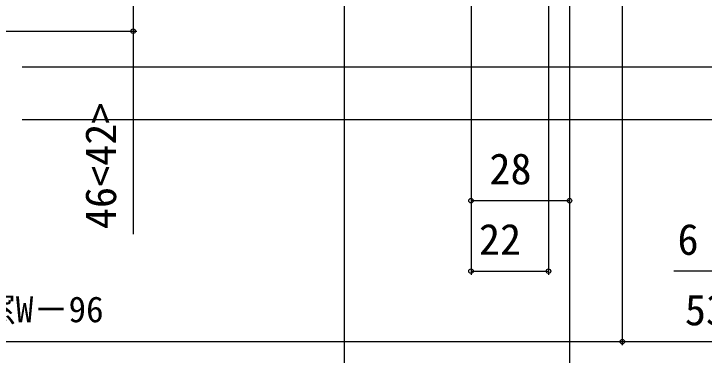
# Model space of a CAD drawing. Units: millimetres, scale not verified. Extents: x -525 to 525, y -783 to 778.
# Drawn here: x -5.9 to 190.3, y -642.6 to -545.8 of the extents above; entities that cross this region are included whole.
import ezdxf
from ezdxf.enums import TextEntityAlignment as Align

# ---------------------------------------------------------------- set-up
doc = ezdxf.new("R2010")
doc.units = ezdxf.units.MM
doc.header["$LTSCALE"] = 4
doc.layers.add('0-8_YKK_D', color=6, linetype='Continuous')
doc.layers.add('0-A_YSS_K', color=3, linetype='Continuous')
doc.styles.add('ＭＳ ゴシック', font='')
doc.styles.get('ＭＳ ゴシック').set_extended_font_data('MS Gothic')

msp = doc.modelspace()

# ---------------------------------------------------------------- linework, layer by layer
at = {"layer": '0-8_YKK_D'}
for p, q in [((88.002, -489.801), (88.002, -659.796)), ((151.999, -503.903), (151.999, -599.796)), ((151.999, -504.303), (151.999, -679.796)), ((151.999, -504.303), (151.999, -659.796)), ((151.999, -504.303), (151.999, -679.796)), ((123.999, -525.929), (123.999, -619.796)), ((123.999, -526.929), (123.999, -599.796)), ((145.999, -531.403), (145.999, -619.796)), ((166.999, -530.703), (166.999, -639.796)), ((166.999, -530.703), (166.999, -639.796)), ((-152.001, -550.703), (29.004, -550.703)), ((151.999, -598.796), (123.999, -598.796)), ((123.999, -618.796), (145.999, -618.796)), ((-187.001, -638.796), (166.999, -638.796)), ((166.999, -638.796), (220, -638.796))]:
    msp.add_line(p, q, dxfattribs=at)
for points in [[(28.004, -504.703), (28.004, -550.703), (28.004, -608.253)], [(201, -618.796), (195, -618.796), (181.632, -618.796)]]:
    msp.add_lwpolyline(points, dxfattribs=at)
for centre in [(28.004, -550.703), (123.999, -598.796), (151.999, -598.796), (123.999, -618.796), (145.999, -618.796), (166.999, -638.796), (166.999, -638.796)]:
    msp.add_circle(centre, 0.637, dxfattribs=at)
at = {"layer": '0-A_YSS_K'}
for p, q in [((-3.499, -560.803), (195, -560.803)), ((-3.499, -575.799), (201, -575.799))]:
    msp.add_line(p, q, dxfattribs=at)

# ---------------------------------------------------------------- texts
at = {"layer": '0-8_YKK_D', "style": 'ＭＳ ゴシック'}
msp.add_text('46<42>', height=8.798, rotation=90, dxfattribs=at).set_placement((25.799, -606.866), align=Align.BOTTOM_LEFT)
for s, height, p in [('28', 8.798, (129.237, -596.796)), ('22', 8.798, (126.271, -616.796)), ('6', 8.798, (182.677, -616.796)), ('網戸出来幅＝新設窓W－96', 7.331, (-95.342, -635.489)), ('53', 8.798, (184.772, -636.796))]:
    msp.add_text(s, height=height, dxfattribs=at).set_placement(p, align=Align.BOTTOM_LEFT)

doc.saveas('drawing.dxf')
